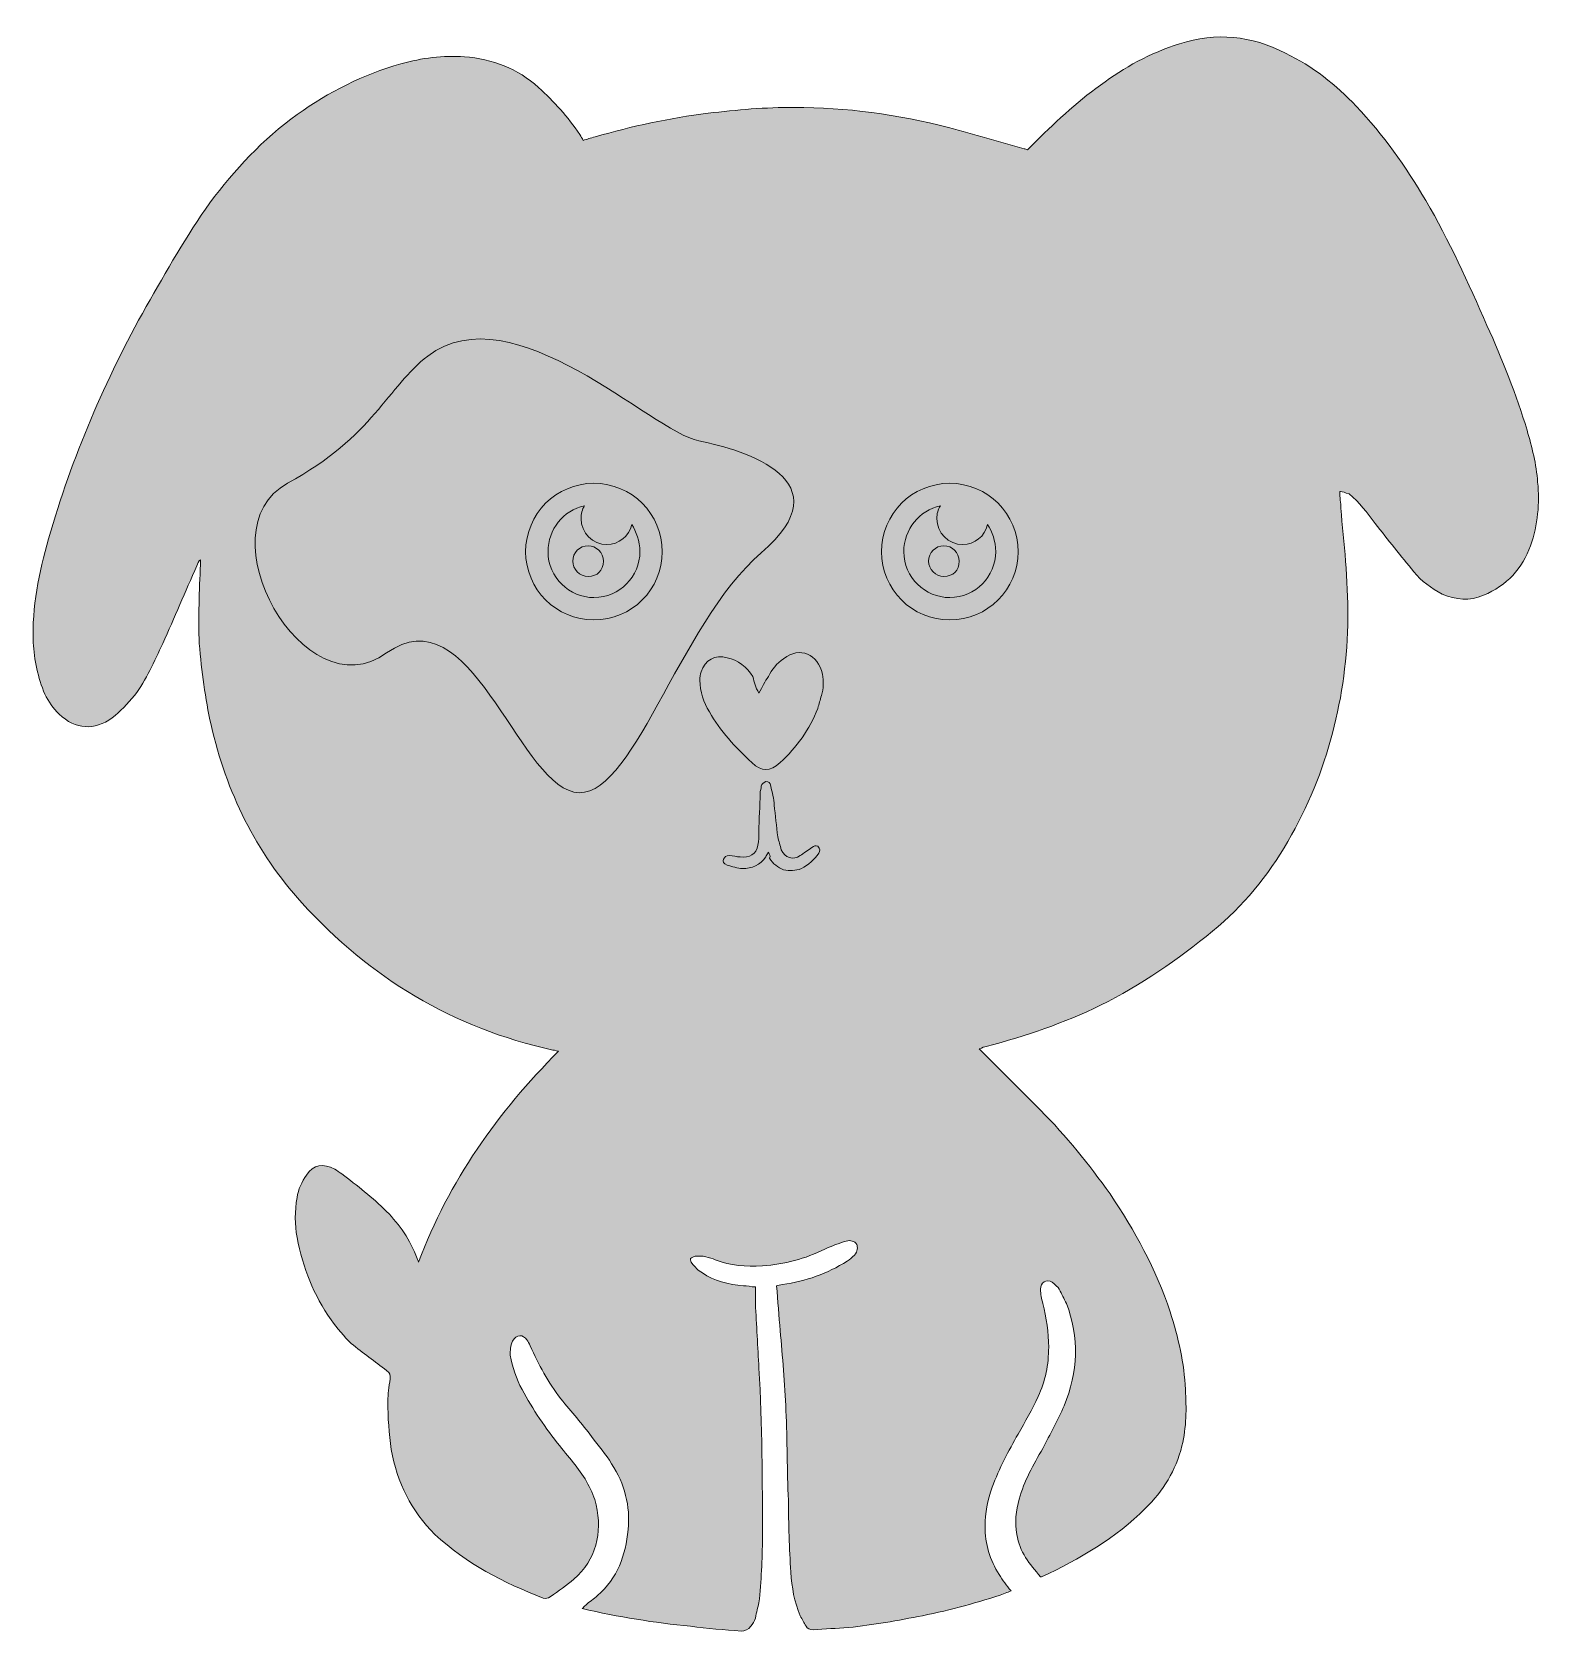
# Model space of a CAD drawing. Header units: inches. Extents: x 1.15 to 4.85, y 0.9 to 5.11.
# Drawn here: x 3.021 to 4.799, y 3.222 to 5.107 of the extents above; entities that cross this region are included whole.
import ezdxf

# ---------------------------------------------------------------- set-up
doc = ezdxf.new("R2010")
doc.units = ezdxf.units.IN
doc.header["$MEASUREMENT"] = 0
doc.layers.add('Calque 1', color=7, linetype='Continuous')

# ---------------------------------------------------------------- blocks, each defined once
blk = doc.blocks.new('block 9')
at = {"layer": 'Calque 1', "true_color": 0xb4b4b4}
h = blk.add_hatch(color=253, dxfattribs=at)
h.dxf.hatch_style = 2
edge = h.paths.add_edge_path()
edge.add_spline(control_points=[(4.5625, 4.5653), (4.5625, 4.5583), (4.5639, 4.5514), (4.5639, 4.5458), (4.5653, 4.525), (4.5681, 4.5042), (4.5694, 4.4833), (4.5708, 4.4611), (4.5722, 4.4389), (4.5722, 4.4167), (4.5708, 4.3236), (4.5486, 4.2347), (4.5014, 4.1528), (4.4778, 4.1125), (4.4486, 4.0764), (4.4125, 4.0472), (4.3722, 4.0139), (4.3278, 3.9833), (4.2806, 3.9597), (4.2375, 3.9389), (4.1931, 3.9236), (4.1458, 3.9111), (4.1431, 3.9111), (4.1417, 3.9097), (4.1375, 3.9083), (4.1403, 3.9056), (4.1417, 3.9042), (4.1431, 3.9028), (4.1653, 3.8806), (4.1875, 3.8583), (4.2097, 3.8361), (4.2403, 3.8056), (4.2667, 3.7722), (4.2917, 3.7375), (4.3208, 3.6944), (4.3458, 3.6486), (4.3625, 3.5986), (4.3722, 3.5681), (4.3792, 3.5375), (4.3806, 3.5069), (4.3819, 3.4847), (4.3819, 3.4625), (4.3764, 3.4403), (4.3694, 3.4111), (4.3542, 3.3875), (4.3333, 3.3667), (4.2986, 3.3319), (4.2556, 3.3069), (4.2111, 3.2861), (4.2111, 3.2861), (4.2097, 3.2861), (4.2097, 3.2861), (4.1972, 3.3014), (4.1847, 3.3153), (4.1819, 3.3361), (4.1792, 3.35), (4.1806, 3.3639), (4.1847, 3.3778), (4.1903, 3.3986), (4.2014, 3.4181), (4.2125, 3.4375), (4.2208, 3.4542), (4.2306, 3.4708), (4.2375, 3.4875), (4.2542, 3.5278), (4.2556, 3.5681), (4.2403, 3.6083), (4.2375, 3.6139), (4.2347, 3.6194), (4.2319, 3.625), (4.2306, 3.6278), (4.2264, 3.6306), (4.2236, 3.6333), (4.2167, 3.6375), (4.2097, 3.6333), (4.2097, 3.625), (4.2097, 3.6194), (4.2111, 3.6139), (4.2125, 3.6083), (4.2167, 3.5917), (4.2194, 3.5736), (4.2194, 3.5569), (4.2194, 3.5361), (4.2153, 3.5167), (4.2069, 3.4986), (4.2, 3.4833), (4.1917, 3.4694), (4.1833, 3.4542), (4.1722, 3.4347), (4.1611, 3.4139), (4.1528, 3.3917), (4.1472, 3.3764), (4.1444, 3.3611), (4.1444, 3.3458), (4.1444, 3.325), (4.15, 3.3056), (4.1611, 3.2889), (4.1653, 3.2819), (4.1694, 3.2764), (4.175, 3.2694), (4.1722, 3.2681), (4.1708, 3.2681), (4.1681, 3.2667), (4.1361, 3.2556), (4.1042, 3.2472), (4.0708, 3.2403), (4.0417, 3.2347), (4.0125, 3.2292), (3.9833, 3.2264), (3.9694, 3.225), (3.9556, 3.225), (3.9417, 3.2236), (3.9375, 3.2236), (3.9347, 3.225), (3.9333, 3.2278), (3.9306, 3.2319), (3.9292, 3.2361), (3.9264, 3.2403), (3.9194, 3.2569), (3.9167, 3.2736), (3.9153, 3.2917), (3.9139, 3.3194), (3.9125, 3.3486), (3.9125, 3.3764), (3.9111, 3.4111), (3.9111, 3.4472), (3.9097, 3.4819), (3.9083, 3.5139), (3.9056, 3.5458), (3.9028, 3.5764), (3.9014, 3.5931), (3.9, 3.6111), (3.8986, 3.6292), (3.9, 3.6292), (3.9028, 3.6306), (3.9056, 3.6306), (3.9333, 3.6347), (3.9583, 3.6431), (3.9819, 3.6583), (3.9847, 3.6597), (3.9875, 3.6625), (3.9903, 3.6653), (3.9944, 3.6694), (3.9944, 3.675), (3.9931, 3.6778), (3.9903, 3.6819), (3.9861, 3.6833), (3.9806, 3.6819), (3.9722, 3.6792), (3.9639, 3.6764), (3.9556, 3.6722), (3.9319, 3.6611), (3.9083, 3.6542), (3.8819, 3.6528), (3.8625, 3.6514), (3.8444, 3.6528), (3.8264, 3.6597), (3.8194, 3.6625), (3.8111, 3.6653), (3.8028, 3.6639), (3.8014, 3.6639), (3.7986, 3.6625), (3.7972, 3.6611), (3.7972, 3.6597), (3.7972, 3.6569), (3.7986, 3.6556), (3.8028, 3.6514), (3.8056, 3.6472), (3.8111, 3.6444), (3.825, 3.6347), (3.8417, 3.6306), (3.8597, 3.6292), (3.8639, 3.6292), (3.8681, 3.6278), (3.8736, 3.6278), (3.8736, 3.6208), (3.8736, 3.6153), (3.8736, 3.6083), (3.875, 3.5833), (3.8764, 3.5569), (3.8778, 3.5319), (3.8819, 3.4653), (3.8819, 3.3986), (3.8819, 3.3319), (3.8819, 3.3069), (3.8806, 3.2806), (3.8778, 3.2556), (3.8764, 3.25), (3.875, 3.2444), (3.8736, 3.2375), (3.8722, 3.2333), (3.8708, 3.2306), (3.8681, 3.2278), (3.8653, 3.2236), (3.8611, 3.2222), (3.8569, 3.2222), (3.8375, 3.2236), (3.8167, 3.225), (3.7972, 3.2278), (3.7542, 3.2319), (3.7125, 3.2389), (3.6694, 3.2486), (3.6708, 3.25), (3.6722, 3.2514), (3.6736, 3.2528), (3.6778, 3.2569), (3.6833, 3.2597), (3.6875, 3.2639), (3.7111, 3.2847), (3.7208, 3.3111), (3.7236, 3.3417), (3.7264, 3.3694), (3.7194, 3.3958), (3.7042, 3.4194), (3.6972, 3.4306), (3.6889, 3.4403), (3.6806, 3.4514), (3.6694, 3.4667), (3.6569, 3.4806), (3.6444, 3.4958), (3.6292, 3.5153), (3.6181, 3.5361), (3.6083, 3.5583), (3.6069, 3.5611), (3.6056, 3.5639), (3.6042, 3.5653), (3.6, 3.5722), (3.5917, 3.5722), (3.5875, 3.5639), (3.5847, 3.5583), (3.5847, 3.5528), (3.5847, 3.5472), (3.5875, 3.5333), (3.5917, 3.5194), (3.5986, 3.5069), (3.6111, 3.4833), (3.6264, 3.4611), (3.6431, 3.4403), (3.6486, 3.4333), (3.6556, 3.425), (3.6611, 3.4181), (3.6722, 3.4042), (3.6819, 3.3875), (3.6861, 3.3708), (3.6931, 3.3375), (3.6861, 3.3069), (3.6597, 3.2833), (3.6514, 3.2764), (3.6417, 3.2694), (3.6319, 3.2625), (3.6292, 3.2611), (3.6264, 3.2597), (3.6236, 3.2611), (3.5764, 3.2792), (3.5333, 3.3014), (3.4958, 3.3361), (3.4681, 3.3639), (3.4514, 3.3972), (3.4444, 3.4361), (3.4417, 3.4556), (3.4403, 3.4736), (3.4403, 3.4931), (3.4403, 3.5014), (3.4417, 3.5097), (3.4431, 3.5194), (3.4431, 3.5236), (3.4431, 3.5264), (3.4389, 3.5292), (3.425, 3.5403), (3.4111, 3.55), (3.3972, 3.5611), (3.3889, 3.5694), (3.3806, 3.5792), (3.3736, 3.5889), (3.3528, 3.6181), (3.3403, 3.65), (3.3333, 3.6861), (3.3306, 3.7014), (3.3306, 3.7167), (3.3333, 3.7333), (3.3347, 3.7431), (3.3389, 3.7514), (3.3444, 3.7597), (3.3528, 3.7722), (3.3639, 3.7736), (3.3778, 3.7667), (3.3806, 3.7653), (3.3833, 3.7625), (3.3861, 3.7611), (3.4042, 3.7472), (3.4222, 3.7333), (3.4389, 3.7167), (3.4542, 3.7014), (3.4667, 3.6833), (3.475, 3.6611), (3.475, 3.6597), (3.4764, 3.6597), (3.4764, 3.6569), (3.5125, 3.7528), (3.5694, 3.8333), (3.6417, 3.9056), (3.6403, 3.9056), (3.6375, 3.9069), (3.6347, 3.9069), (3.5167, 3.9333), (3.4194, 3.9917), (3.3389, 4.0806), (3.2847, 4.1403), (3.25, 4.2111), (3.2319, 4.2903), (3.225, 4.3222), (3.2208, 4.3528), (3.2181, 4.3861), (3.2167, 4.4167), (3.2181, 4.4486), (3.2194, 4.4792), (3.2194, 4.4806), (3.2194, 4.4819), (3.2194, 4.4847), (3.2167, 4.4833), (3.2167, 4.4806), (3.2153, 4.4778), (3.2014, 4.4472), (3.1889, 4.4167), (3.175, 4.3861), (3.1653, 4.3653), (3.1556, 4.3431), (3.1417, 4.325), (3.1333, 4.3153), (3.125, 4.3056), (3.1153, 4.2986), (3.0944, 4.2833), (3.0722, 4.2847), (3.0528, 4.3028), (3.0458, 4.3097), (3.0403, 4.3181), (3.0361, 4.3264), (3.0278, 4.3458), (3.0236, 4.3667), (3.0222, 4.3875), (3.0208, 4.4292), (3.0292, 4.4694), (3.0403, 4.5097), (3.0681, 4.6056), (3.1069, 4.6972), (3.1556, 4.7833), (3.1792, 4.825), (3.2028, 4.8667), (3.2306, 4.9056), (3.2597, 4.9444), (3.2931, 4.9806), (3.3333, 5.0097), (3.3708, 5.0361), (3.4111, 5.0569), (3.4556, 5.0694), (3.4806, 5.0764), (3.5056, 5.0792), (3.5306, 5.0778), (3.5639, 5.075), (3.5931, 5.0639), (3.6181, 5.0417), (3.6361, 5.025), (3.6528, 5.0069), (3.6667, 4.9861), (3.6681, 4.9833), (3.6694, 4.9819), (3.6708, 4.9792), (3.675, 4.9806), (3.6792, 4.9819), (3.6847, 4.9833), (3.7278, 4.9958), (3.7722, 5.0056), (3.8181, 5.0111), (3.8514, 5.0153), (3.8861, 5.0181), (3.9194, 5.0181), (3.9806, 5.0181), (4.0417, 5.0097), (4.1014, 4.9944), (4.1319, 4.9861), (4.1611, 4.9778), (4.1903, 4.9694), (4.1917, 4.9694), (4.1931, 4.9681), (4.1944, 4.9681), (4.1958, 4.9694), (4.1986, 4.9722), (4.2, 4.9736), (4.225, 4.9986), (4.2514, 5.0236), (4.2806, 5.0444), (4.3083, 5.0653), (4.3389, 5.0819), (4.3736, 5.0931), (4.4167, 5.1069), (4.4583, 5.1028), (4.4986, 5.0819), (4.5306, 5.0667), (4.5583, 5.0444), (4.5819, 5.0194), (4.6139, 4.9861), (4.6403, 4.9486), (4.6639, 4.9083), (4.6917, 4.8611), (4.7139, 4.8111), (4.7361, 4.7611), (4.7542, 4.7208), (4.7708, 4.6792), (4.7833, 4.6375), (4.7889, 4.6181), (4.7944, 4.5972), (4.7958, 4.5764), (4.7986, 4.5514), (4.7958, 4.5264), (4.7875, 4.5014), (4.7778, 4.475), (4.7597, 4.4542), (4.7319, 4.4431), (4.7153, 4.4361), (4.7, 4.4375), (4.6833, 4.4444), (4.6708, 4.4514), (4.6583, 4.4597), (4.65, 4.4708), (4.6347, 4.4889), (4.6194, 4.5083), (4.6042, 4.5278), (4.5944, 4.5403), (4.5861, 4.5528), (4.5736, 4.5625), (4.5681, 4.5639), (4.5667, 4.5653), (4.5625, 4.5653), (4.5639, 4.5653), (4.5639, 4.5653), (4.5625, 4.5653)], knot_values=[0, 0, 0, 0, 1, 1, 1, 2, 2, 2, 3, 3, 3, 4, 4, 4, 5, 5, 5, 6, 6, 6, 7, 7, 7, 8, 8, 8, 9, 9, 9, 10, 10, 10, 11, 11, 11, 12, 12, 12, 13, 13, 13, 14, 14, 14, 15, 15, 15, 16, 16, 16, 17, 17, 17, 18, 18, 18, 19, 19, 19, 20, 20, 20, 21, 21, 21, 22, 22, 22, 23, 23, 23, 24, 24, 24, 25, 25, 25, 26, 26, 26, 27, 27, 27, 28, 28, 28, 29, 29, 29, 30, 30, 30, 31, 31, 31, 32, 32, 32, 33, 33, 33, 34, 34, 34, 35, 35, 35, 36, 36, 36, 37, 37, 37, 38, 38, 38, 39, 39, 39, 40, 40, 40, 41, 41, 41, 42, 42, 42, 43, 43, 43, 44, 44, 44, 45, 45, 45, 46, 46, 46, 47, 47, 47, 48, 48, 48, 49, 49, 49, 50, 50, 50, 51, 51, 51, 52, 52, 52, 53, 53, 53, 54, 54, 54, 55, 55, 55, 56, 56, 56, 57, 57, 57, 58, 58, 58, 59, 59, 59, 60, 60, 60, 61, 61, 61, 62, 62, 62, 63, 63, 63, 64, 64, 64, 65, 65, 65, 66, 66, 66, 67, 67, 67, 68, 68, 68, 69, 69, 69, 70, 70, 70, 71, 71, 71, 72, 72, 72, 73, 73, 73, 74, 74, 74, 75, 75, 75, 76, 76, 76, 77, 77, 77, 78, 78, 78, 79, 79, 79, 80, 80, 80, 81, 81, 81, 82, 82, 82, 83, 83, 83, 84, 84, 84, 85, 85, 85, 86, 86, 86, 87, 87, 87, 88, 88, 88, 89, 89, 89, 90, 90, 90, 91, 91, 91, 92, 92, 92, 93, 93, 93, 94, 94, 94, 95, 95, 95, 96, 96, 96, 97, 97, 97, 98, 98, 98, 99, 99, 99, 100, 100, 100, 101, 101, 101, 102, 102, 102, 103, 103, 103, 104, 104, 104, 105, 105, 105, 106, 106, 106, 107, 107, 107, 108, 108, 108, 109, 109, 109, 110, 110, 110, 111, 111, 111, 112, 112, 112, 113, 113, 113, 114, 114, 114, 115, 115, 115, 116, 116, 116, 117, 117, 117, 118, 118, 118, 119, 119, 119, 120, 120, 120, 121, 121, 121, 122, 122, 122, 123, 123, 123, 124, 124, 124, 125, 125, 125, 126, 126, 126, 127, 127, 127, 128, 128, 128, 129, 129, 129, 130, 130, 130, 131, 131, 131, 132, 132, 132, 133, 133, 133, 134, 134, 134, 135, 135, 135, 136, 136, 136, 137, 137, 137, 138, 138, 138, 139, 139, 139, 140, 140, 140, 141, 141, 141, 142, 142, 142, 143, 143, 143, 144, 144, 144, 145, 145, 145, 145], degree=3, periodic=1)
at = {"layer": 'Calque 1', "lineweight": 0}
blk.add_open_spline([(4.5625, 4.5653), (4.5625, 4.5583), (4.5639, 4.5514), (4.5639, 4.5458), (4.5653, 4.525), (4.5681, 4.5042), (4.5694, 4.4833), (4.5708, 4.4611), (4.5722, 4.4389), (4.5722, 4.4167), (4.5708, 4.3236), (4.5486, 4.2347), (4.5014, 4.1528), (4.4778, 4.1125), (4.4486, 4.0764), (4.4125, 4.0472), (4.3722, 4.0139), (4.3278, 3.9833), (4.2806, 3.9597), (4.2375, 3.9389), (4.1931, 3.9236), (4.1458, 3.9111), (4.1431, 3.9111), (4.1417, 3.9097), (4.1375, 3.9083), (4.1403, 3.9056), (4.1417, 3.9042), (4.1431, 3.9028), (4.1653, 3.8806), (4.1875, 3.8583), (4.2097, 3.8361), (4.2403, 3.8056), (4.2667, 3.7722), (4.2917, 3.7375), (4.3208, 3.6944), (4.3458, 3.6486), (4.3625, 3.5986), (4.3722, 3.5681), (4.3792, 3.5375), (4.3806, 3.5069), (4.3819, 3.4847), (4.3819, 3.4625), (4.3764, 3.4403), (4.3694, 3.4111), (4.3542, 3.3875), (4.3333, 3.3667), (4.2986, 3.3319), (4.2556, 3.3069), (4.2111, 3.2861), (4.2111, 3.2861), (4.2097, 3.2861), (4.2097, 3.2861), (4.1972, 3.3014), (4.1847, 3.3153), (4.1819, 3.3361), (4.1792, 3.35), (4.1806, 3.3639), (4.1847, 3.3778), (4.1903, 3.3986), (4.2014, 3.4181), (4.2125, 3.4375), (4.2208, 3.4542), (4.2306, 3.4708), (4.2375, 3.4875), (4.2542, 3.5278), (4.2556, 3.5681), (4.2403, 3.6083), (4.2375, 3.6139), (4.2347, 3.6194), (4.2319, 3.625), (4.2306, 3.6278), (4.2264, 3.6306), (4.2236, 3.6333), (4.2167, 3.6375), (4.2097, 3.6333), (4.2097, 3.625), (4.2097, 3.6194), (4.2111, 3.6139), (4.2125, 3.6083), (4.2167, 3.5917), (4.2194, 3.5736), (4.2194, 3.5569), (4.2194, 3.5361), (4.2153, 3.5167), (4.2069, 3.4986), (4.2, 3.4833), (4.1917, 3.4694), (4.1833, 3.4542), (4.1722, 3.4347), (4.1611, 3.4139), (4.1528, 3.3917), (4.1472, 3.3764), (4.1444, 3.3611), (4.1444, 3.3458), (4.1444, 3.325), (4.15, 3.3056), (4.1611, 3.2889), (4.1653, 3.2819), (4.1694, 3.2764), (4.175, 3.2694), (4.1722, 3.2681), (4.1708, 3.2681), (4.1681, 3.2667), (4.1361, 3.2556), (4.1042, 3.2472), (4.0708, 3.2403), (4.0417, 3.2347), (4.0125, 3.2292), (3.9833, 3.2264), (3.9694, 3.225), (3.9556, 3.225), (3.9417, 3.2236), (3.9375, 3.2236), (3.9347, 3.225), (3.9333, 3.2278), (3.9306, 3.2319), (3.9292, 3.2361), (3.9264, 3.2403), (3.9194, 3.2569), (3.9167, 3.2736), (3.9153, 3.2917), (3.9139, 3.3194), (3.9125, 3.3486), (3.9125, 3.3764), (3.9111, 3.4111), (3.9111, 3.4472), (3.9097, 3.4819), (3.9083, 3.5139), (3.9056, 3.5458), (3.9028, 3.5764), (3.9014, 3.5931), (3.9, 3.6111), (3.8986, 3.6292), (3.9, 3.6292), (3.9028, 3.6306), (3.9056, 3.6306), (3.9333, 3.6347), (3.9583, 3.6431), (3.9819, 3.6583), (3.9847, 3.6597), (3.9875, 3.6625), (3.9903, 3.6653), (3.9944, 3.6694), (3.9944, 3.675), (3.9931, 3.6778), (3.9903, 3.6819), (3.9861, 3.6833), (3.9806, 3.6819), (3.9722, 3.6792), (3.9639, 3.6764), (3.9556, 3.6722), (3.9319, 3.6611), (3.9083, 3.6542), (3.8819, 3.6528), (3.8625, 3.6514), (3.8444, 3.6528), (3.8264, 3.6597), (3.8194, 3.6625), (3.8111, 3.6653), (3.8028, 3.6639), (3.8014, 3.6639), (3.7986, 3.6625), (3.7972, 3.6611), (3.7972, 3.6597), (3.7972, 3.6569), (3.7986, 3.6556), (3.8028, 3.6514), (3.8056, 3.6472), (3.8111, 3.6444), (3.825, 3.6347), (3.8417, 3.6306), (3.8597, 3.6292), (3.8639, 3.6292), (3.8681, 3.6278), (3.8736, 3.6278), (3.8736, 3.6208), (3.8736, 3.6153), (3.8736, 3.6083), (3.875, 3.5833), (3.8764, 3.5569), (3.8778, 3.5319), (3.8819, 3.4653), (3.8819, 3.3986), (3.8819, 3.3319), (3.8819, 3.3069), (3.8806, 3.2806), (3.8778, 3.2556), (3.8764, 3.25), (3.875, 3.2444), (3.8736, 3.2375), (3.8722, 3.2333), (3.8708, 3.2306), (3.8681, 3.2278), (3.8653, 3.2236), (3.8611, 3.2222), (3.8569, 3.2222), (3.8375, 3.2236), (3.8167, 3.225), (3.7972, 3.2278), (3.7542, 3.2319), (3.7125, 3.2389), (3.6694, 3.2486), (3.6708, 3.25), (3.6722, 3.2514), (3.6736, 3.2528), (3.6778, 3.2569), (3.6833, 3.2597), (3.6875, 3.2639), (3.7111, 3.2847), (3.7208, 3.3111), (3.7236, 3.3417), (3.7264, 3.3694), (3.7194, 3.3958), (3.7042, 3.4194), (3.6972, 3.4306), (3.6889, 3.4403), (3.6806, 3.4514), (3.6694, 3.4667), (3.6569, 3.4806), (3.6444, 3.4958), (3.6292, 3.5153), (3.6181, 3.5361), (3.6083, 3.5583), (3.6069, 3.5611), (3.6056, 3.5639), (3.6042, 3.5653), (3.6, 3.5722), (3.5917, 3.5722), (3.5875, 3.5639), (3.5847, 3.5583), (3.5847, 3.5528), (3.5847, 3.5472), (3.5875, 3.5333), (3.5917, 3.5194), (3.5986, 3.5069), (3.6111, 3.4833), (3.6264, 3.4611), (3.6431, 3.4403), (3.6486, 3.4333), (3.6556, 3.425), (3.6611, 3.4181), (3.6722, 3.4042), (3.6819, 3.3875), (3.6861, 3.3708), (3.6931, 3.3375), (3.6861, 3.3069), (3.6597, 3.2833), (3.6514, 3.2764), (3.6417, 3.2694), (3.6319, 3.2625), (3.6292, 3.2611), (3.6264, 3.2597), (3.6236, 3.2611), (3.5764, 3.2792), (3.5333, 3.3014), (3.4958, 3.3361), (3.4681, 3.3639), (3.4514, 3.3972), (3.4444, 3.4361), (3.4417, 3.4556), (3.4403, 3.4736), (3.4403, 3.4931), (3.4403, 3.5014), (3.4417, 3.5097), (3.4431, 3.5194), (3.4431, 3.5236), (3.4431, 3.5264), (3.4389, 3.5292), (3.425, 3.5403), (3.4111, 3.55), (3.3972, 3.5611), (3.3889, 3.5694), (3.3806, 3.5792), (3.3736, 3.5889), (3.3528, 3.6181), (3.3403, 3.65), (3.3333, 3.6861), (3.3306, 3.7014), (3.3306, 3.7167), (3.3333, 3.7333), (3.3347, 3.7431), (3.3389, 3.7514), (3.3444, 3.7597), (3.3528, 3.7722), (3.3639, 3.7736), (3.3778, 3.7667), (3.3806, 3.7653), (3.3833, 3.7625), (3.3861, 3.7611), (3.4042, 3.7472), (3.4222, 3.7333), (3.4389, 3.7167), (3.4542, 3.7014), (3.4667, 3.6833), (3.475, 3.6611), (3.475, 3.6597), (3.4764, 3.6597), (3.4764, 3.6569), (3.5125, 3.7528), (3.5694, 3.8333), (3.6417, 3.9056), (3.6403, 3.9056), (3.6375, 3.9069), (3.6347, 3.9069), (3.5167, 3.9333), (3.4194, 3.9917), (3.3389, 4.0806), (3.2847, 4.1403), (3.25, 4.2111), (3.2319, 4.2903), (3.225, 4.3222), (3.2208, 4.3528), (3.2181, 4.3861), (3.2167, 4.4167), (3.2181, 4.4486), (3.2194, 4.4792), (3.2194, 4.4806), (3.2194, 4.4819), (3.2194, 4.4847), (3.2167, 4.4833), (3.2167, 4.4806), (3.2153, 4.4778), (3.2014, 4.4472), (3.1889, 4.4167), (3.175, 4.3861), (3.1653, 4.3653), (3.1556, 4.3431), (3.1417, 4.325), (3.1333, 4.3153), (3.125, 4.3056), (3.1153, 4.2986), (3.0944, 4.2833), (3.0722, 4.2847), (3.0528, 4.3028), (3.0458, 4.3097), (3.0403, 4.3181), (3.0361, 4.3264), (3.0278, 4.3458), (3.0236, 4.3667), (3.0222, 4.3875), (3.0208, 4.4292), (3.0292, 4.4694), (3.0403, 4.5097), (3.0681, 4.6056), (3.1069, 4.6972), (3.1556, 4.7833), (3.1792, 4.825), (3.2028, 4.8667), (3.2306, 4.9056), (3.2597, 4.9444), (3.2931, 4.9806), (3.3333, 5.0097), (3.3708, 5.0361), (3.4111, 5.0569), (3.4556, 5.0694), (3.4806, 5.0764), (3.5056, 5.0792), (3.5306, 5.0778), (3.5639, 5.075), (3.5931, 5.0639), (3.6181, 5.0417), (3.6361, 5.025), (3.6528, 5.0069), (3.6667, 4.9861), (3.6681, 4.9833), (3.6694, 4.9819), (3.6708, 4.9792), (3.675, 4.9806), (3.6792, 4.9819), (3.6847, 4.9833), (3.7278, 4.9958), (3.7722, 5.0056), (3.8181, 5.0111), (3.8514, 5.0153), (3.8861, 5.0181), (3.9194, 5.0181), (3.9806, 5.0181), (4.0417, 5.0097), (4.1014, 4.9944), (4.1319, 4.9861), (4.1611, 4.9778), (4.1903, 4.9694), (4.1917, 4.9694), (4.1931, 4.9681), (4.1944, 4.9681), (4.1958, 4.9694), (4.1986, 4.9722), (4.2, 4.9736), (4.225, 4.9986), (4.2514, 5.0236), (4.2806, 5.0444), (4.3083, 5.0653), (4.3389, 5.0819), (4.3736, 5.0931), (4.4167, 5.1069), (4.4583, 5.1028), (4.4986, 5.0819), (4.5306, 5.0667), (4.5583, 5.0444), (4.5819, 5.0194), (4.6139, 4.9861), (4.6403, 4.9486), (4.6639, 4.9083), (4.6917, 4.8611), (4.7139, 4.8111), (4.7361, 4.7611), (4.7542, 4.7208), (4.7708, 4.6792), (4.7833, 4.6375), (4.7889, 4.6181), (4.7944, 4.5972), (4.7958, 4.5764), (4.7986, 4.5514), (4.7958, 4.5264), (4.7875, 4.5014), (4.7778, 4.475), (4.7597, 4.4542), (4.7319, 4.4431), (4.7153, 4.4361), (4.7, 4.4375), (4.6833, 4.4444), (4.6708, 4.4514), (4.6583, 4.4597), (4.65, 4.4708), (4.6347, 4.4889), (4.6194, 4.5083), (4.6042, 4.5278), (4.5944, 4.5403), (4.5861, 4.5528), (4.5736, 4.5625), (4.5681, 4.5639), (4.5667, 4.5653), (4.5625, 4.5653), (4.5639, 4.5653), (4.5639, 4.5653), (4.5625, 4.5653)], degree=3, knots=[0, 0, 0, 0, 1, 1, 1, 2, 2, 2, 3, 3, 3, 4, 4, 4, 5, 5, 5, 6, 6, 6, 7, 7, 7, 8, 8, 8, 9, 9, 9, 10, 10, 10, 11, 11, 11, 12, 12, 12, 13, 13, 13, 14, 14, 14, 15, 15, 15, 16, 16, 16, 17, 17, 17, 18, 18, 18, 19, 19, 19, 20, 20, 20, 21, 21, 21, 22, 22, 22, 23, 23, 23, 24, 24, 24, 25, 25, 25, 26, 26, 26, 27, 27, 27, 28, 28, 28, 29, 29, 29, 30, 30, 30, 31, 31, 31, 32, 32, 32, 33, 33, 33, 34, 34, 34, 35, 35, 35, 36, 36, 36, 37, 37, 37, 38, 38, 38, 39, 39, 39, 40, 40, 40, 41, 41, 41, 42, 42, 42, 43, 43, 43, 44, 44, 44, 45, 45, 45, 46, 46, 46, 47, 47, 47, 48, 48, 48, 49, 49, 49, 50, 50, 50, 51, 51, 51, 52, 52, 52, 53, 53, 53, 54, 54, 54, 55, 55, 55, 56, 56, 56, 57, 57, 57, 58, 58, 58, 59, 59, 59, 60, 60, 60, 61, 61, 61, 62, 62, 62, 63, 63, 63, 64, 64, 64, 65, 65, 65, 66, 66, 66, 67, 67, 67, 68, 68, 68, 69, 69, 69, 70, 70, 70, 71, 71, 71, 72, 72, 72, 73, 73, 73, 74, 74, 74, 75, 75, 75, 76, 76, 76, 77, 77, 77, 78, 78, 78, 79, 79, 79, 80, 80, 80, 81, 81, 81, 82, 82, 82, 83, 83, 83, 84, 84, 84, 85, 85, 85, 86, 86, 86, 87, 87, 87, 88, 88, 88, 89, 89, 89, 90, 90, 90, 91, 91, 91, 92, 92, 92, 93, 93, 93, 94, 94, 94, 95, 95, 95, 96, 96, 96, 97, 97, 97, 98, 98, 98, 99, 99, 99, 100, 100, 100, 101, 101, 101, 102, 102, 102, 103, 103, 103, 104, 104, 104, 105, 105, 105, 106, 106, 106, 107, 107, 107, 108, 108, 108, 109, 109, 109, 110, 110, 110, 111, 111, 111, 112, 112, 112, 113, 113, 113, 114, 114, 114, 115, 115, 115, 116, 116, 116, 117, 117, 117, 118, 118, 118, 119, 119, 119, 120, 120, 120, 121, 121, 121, 122, 122, 122, 123, 123, 123, 124, 124, 124, 125, 125, 125, 126, 126, 126, 127, 127, 127, 128, 128, 128, 129, 129, 129, 130, 130, 130, 131, 131, 131, 132, 132, 132, 133, 133, 133, 134, 134, 134, 135, 135, 135, 136, 136, 136, 137, 137, 137, 138, 138, 138, 139, 139, 139, 140, 140, 140, 141, 141, 141, 142, 142, 142, 143, 143, 143, 144, 144, 144, 145, 145, 145, 145], dxfattribs=at)
blk = doc.blocks.new('block 11')
at = {"layer": 'Calque 1', "true_color": 0xf2f2f2}
h = blk.add_hatch(color=7, dxfattribs=at)
h.dxf.hatch_style = 2
edge = h.paths.add_edge_path()
edge.add_spline(control_points=[(3.6833, 4.575), (3.7278, 4.575), (3.7639, 4.5389), (3.7639, 4.4944), (3.7639, 4.45), (3.7278, 4.4139), (3.6833, 4.4139), (3.6388, 4.4139), (3.6028, 4.45), (3.6028, 4.4944), (3.6028, 4.5389), (3.6388, 4.575), (3.6833, 4.575)], knot_values=[0, 0, 0, 0, 1, 1, 1, 2, 2, 2, 3, 3, 3, 4, 4, 4, 4], degree=3, periodic=1)
at = {"layer": 'Calque 1', "true_color": 0x1b1b1b}
h = blk.add_hatch(color=179, dxfattribs=at)
h.dxf.hatch_style = 2
edge = h.paths.add_edge_path()
edge.add_spline(control_points=[(3.7278, 4.5264), (3.725, 4.5125), (3.7125, 4.5028), (3.6986, 4.5028), (3.6819, 4.5028), (3.6681, 4.5167), (3.6681, 4.5333), (3.6681, 4.5389), (3.6694, 4.5444), (3.6722, 4.5486), (3.6472, 4.5431), (3.6292, 4.5208), (3.6292, 4.4944), (3.6292, 4.4639), (3.6542, 4.4403), (3.6833, 4.4403), (3.7139, 4.4403), (3.7375, 4.4653), (3.7375, 4.4944), (3.7375, 4.5069), (3.7333, 4.5181), (3.7278, 4.5264)], knot_values=[0, 0, 0, 0, 1, 1, 1, 2, 2, 2, 3, 3, 3, 4, 4, 4, 5, 5, 5, 6, 6, 6, 7, 7, 7, 7], degree=3, periodic=1)
edge = h.paths.add_edge_path()
edge.add_spline(control_points=[(3.6764, 4.4653), (3.6667, 4.4653), (3.6583, 4.4736), (3.6583, 4.4833), (3.6583, 4.4931), (3.6667, 4.5014), (3.6764, 4.5014), (3.6861, 4.5014), (3.6944, 4.4931), (3.6944, 4.4833), (3.6944, 4.4722), (3.6875, 4.4653), (3.6764, 4.4653)], knot_values=[0, 0, 0, 0, 1, 1, 1, 2, 2, 2, 3, 3, 3, 4, 4, 4, 4], degree=3, periodic=1)
at = {"layer": 'Calque 1', "lineweight": 0}
for points, knots in [([(3.6833, 4.575), (3.7278, 4.575), (3.7639, 4.5389), (3.7639, 4.4944), (3.7639, 4.45), (3.7278, 4.4139), (3.6833, 4.4139), (3.6388, 4.4139), (3.6028, 4.45), (3.6028, 4.4944), (3.6028, 4.5389), (3.6388, 4.575), (3.6833, 4.575)], [0, 0, 0, 0, 1, 1, 1, 2, 2, 2, 3, 3, 3, 4, 4, 4, 4]), ([(3.7278, 4.5264), (3.725, 4.5125), (3.7125, 4.5028), (3.6986, 4.5028), (3.6819, 4.5028), (3.6681, 4.5167), (3.6681, 4.5333), (3.6681, 4.5389), (3.6694, 4.5444), (3.6722, 4.5486), (3.6472, 4.5431), (3.6292, 4.5208), (3.6292, 4.4944), (3.6292, 4.4639), (3.6542, 4.4403), (3.6833, 4.4403), (3.7139, 4.4403), (3.7375, 4.4653), (3.7375, 4.4944), (3.7375, 4.5069), (3.7333, 4.5181), (3.7278, 4.5264)], [0, 0, 0, 0, 1, 1, 1, 2, 2, 2, 3, 3, 3, 4, 4, 4, 5, 5, 5, 6, 6, 6, 7, 7, 7, 7]), ([(3.6764, 4.4653), (3.6667, 4.4653), (3.6583, 4.4736), (3.6583, 4.4833), (3.6583, 4.4931), (3.6667, 4.5014), (3.6764, 4.5014), (3.6861, 4.5014), (3.6944, 4.4931), (3.6944, 4.4833), (3.6944, 4.4722), (3.6875, 4.4653), (3.6764, 4.4653)], [0, 0, 0, 0, 1, 1, 1, 2, 2, 2, 3, 3, 3, 4, 4, 4, 4])]:
    blk.add_open_spline(points, degree=3, knots=knots, dxfattribs=at)
blk = doc.blocks.new('block 12')
at = {"layer": 'Calque 1', "true_color": 0xf2f2f2}
h = blk.add_hatch(color=7, dxfattribs=at)
h.dxf.hatch_style = 2
edge = h.paths.add_edge_path()
edge.add_spline(control_points=[(4.1028, 4.575), (4.1473, 4.575), (4.1833, 4.5389), (4.1833, 4.4944), (4.1833, 4.45), (4.1473, 4.4139), (4.1028, 4.4139), (4.0583, 4.4139), (4.0222, 4.45), (4.0222, 4.4944), (4.0222, 4.5389), (4.0583, 4.575), (4.1028, 4.575)], knot_values=[0, 0, 0, 0, 1, 1, 1, 2, 2, 2, 3, 3, 3, 4, 4, 4, 4], degree=3, periodic=1)
at = {"layer": 'Calque 1', "true_color": 0x1b1b1b}
h = blk.add_hatch(color=179, dxfattribs=at)
h.dxf.hatch_style = 2
edge = h.paths.add_edge_path()
edge.add_spline(control_points=[(4.1472, 4.5264), (4.1444, 4.5125), (4.1319, 4.5028), (4.1181, 4.5028), (4.1014, 4.5028), (4.0875, 4.5167), (4.0875, 4.5333), (4.0875, 4.5389), (4.0889, 4.5444), (4.0917, 4.5486), (4.0667, 4.5431), (4.0486, 4.5208), (4.0486, 4.4944), (4.0486, 4.4639), (4.0736, 4.4403), (4.1028, 4.4403), (4.1333, 4.4403), (4.1569, 4.4653), (4.1569, 4.4944), (4.1569, 4.5069), (4.1528, 4.5181), (4.1472, 4.5264)], knot_values=[0, 0, 0, 0, 1, 1, 1, 2, 2, 2, 3, 3, 3, 4, 4, 4, 5, 5, 5, 6, 6, 6, 7, 7, 7, 7], degree=3, periodic=1)
edge = h.paths.add_edge_path()
edge.add_spline(control_points=[(4.0958, 4.4653), (4.0861, 4.4653), (4.0778, 4.4736), (4.0778, 4.4833), (4.0778, 4.4931), (4.0861, 4.5014), (4.0958, 4.5014), (4.1056, 4.5014), (4.1139, 4.4931), (4.1139, 4.4833), (4.1139, 4.4722), (4.1069, 4.4653), (4.0958, 4.4653)], knot_values=[0, 0, 0, 0, 1, 1, 1, 2, 2, 2, 3, 3, 3, 4, 4, 4, 4], degree=3, periodic=1)
at = {"layer": 'Calque 1', "lineweight": 0}
for points, knots in [([(4.1028, 4.575), (4.1473, 4.575), (4.1833, 4.5389), (4.1833, 4.4944), (4.1833, 4.45), (4.1473, 4.4139), (4.1028, 4.4139), (4.0583, 4.4139), (4.0222, 4.45), (4.0222, 4.4944), (4.0222, 4.5389), (4.0583, 4.575), (4.1028, 4.575)], [0, 0, 0, 0, 1, 1, 1, 2, 2, 2, 3, 3, 3, 4, 4, 4, 4]), ([(4.1472, 4.5264), (4.1444, 4.5125), (4.1319, 4.5028), (4.1181, 4.5028), (4.1014, 4.5028), (4.0875, 4.5167), (4.0875, 4.5333), (4.0875, 4.5389), (4.0889, 4.5444), (4.0917, 4.5486), (4.0667, 4.5431), (4.0486, 4.5208), (4.0486, 4.4944), (4.0486, 4.4639), (4.0736, 4.4403), (4.1028, 4.4403), (4.1333, 4.4403), (4.1569, 4.4653), (4.1569, 4.4944), (4.1569, 4.5069), (4.1528, 4.5181), (4.1472, 4.5264)], [0, 0, 0, 0, 1, 1, 1, 2, 2, 2, 3, 3, 3, 4, 4, 4, 5, 5, 5, 6, 6, 6, 7, 7, 7, 7]), ([(4.0958, 4.4653), (4.0861, 4.4653), (4.0778, 4.4736), (4.0778, 4.4833), (4.0778, 4.4931), (4.0861, 4.5014), (4.0958, 4.5014), (4.1056, 4.5014), (4.1139, 4.4931), (4.1139, 4.4833), (4.1139, 4.4722), (4.1069, 4.4653), (4.0958, 4.4653)], [0, 0, 0, 0, 1, 1, 1, 2, 2, 2, 3, 3, 3, 4, 4, 4, 4])]:
    blk.add_open_spline(points, degree=3, knots=knots, dxfattribs=at)
blk = doc.blocks.new('block 10')
at = {"layer": 'Calque 1'}
for name in ['block 11', 'block 12']:
    blk.add_blockref(name, (0, 0), dxfattribs=at)
blk = doc.blocks.new('block 8')
at = {"layer": 'Calque 1', "true_color": 0x676767}
h = blk.add_hatch(color=251, dxfattribs=at)
h.dxf.hatch_style = 2
edge = h.paths.add_edge_path()
edge.add_spline(control_points=[(3.4875, 4.725), (3.5875, 4.8014), (3.7514, 4.6361), (3.8069, 4.625), (3.8625, 4.6139), (3.9792, 4.5778), (3.8806, 4.4931), (3.7819, 4.4083), (3.7278, 4.1958), (3.6597, 4.2111), (3.5917, 4.2264), (3.5375, 4.4458), (3.4389, 4.375), (3.3417, 4.3042), (3.2208, 4.5194), (3.3222, 4.575), (3.4236, 4.6306), (3.4403, 4.6889), (3.4875, 4.725)], knot_values=[0, 0, 0, 0, 1, 1, 1, 2, 2, 2, 3, 3, 3, 4, 4, 4, 5, 5, 5, 6, 6, 6, 6], degree=3, periodic=1)
at = {"layer": 'Calque 1', "true_color": 0xa5606f}
h = blk.add_hatch(color=25, dxfattribs=at)
h.dxf.hatch_style = 2
edge = h.paths.add_edge_path()
edge.add_spline(control_points=[(3.8778, 4.3278), (3.8819, 4.3347), (3.8847, 4.3417), (3.8889, 4.3472), (3.8931, 4.3556), (3.8986, 4.3625), (3.9069, 4.3681), (3.9264, 4.3833), (3.9472, 4.3736), (3.9528, 4.35), (3.9542, 4.3417), (3.9542, 4.3333), (3.9514, 4.325), (3.95, 4.3194), (3.9486, 4.3153), (3.9472, 4.3097), (3.9375, 4.2847), (3.9222, 4.2639), (3.9028, 4.2458), (3.8903, 4.2347), (3.8819, 4.2347), (3.8694, 4.2458), (3.85, 4.2639), (3.8319, 4.2833), (3.8194, 4.3056), (3.8125, 4.3167), (3.8083, 4.3292), (3.8083, 4.3431), (3.8083, 4.3458), (3.8083, 4.35), (3.8097, 4.3528), (3.8139, 4.3667), (3.8264, 4.3736), (3.8403, 4.3694), (3.8528, 4.3667), (3.8639, 4.3583), (3.8708, 4.3472), (3.8722, 4.3403), (3.8736, 4.3347), (3.8778, 4.3278)], knot_values=[0, 0, 0, 0, 1, 1, 1, 2, 2, 2, 3, 3, 3, 4, 4, 4, 5, 5, 5, 6, 6, 6, 7, 7, 7, 8, 8, 8, 9, 9, 9, 10, 10, 10, 11, 11, 11, 12, 12, 12, 13, 13, 13, 13], degree=3, periodic=1)
at = {"layer": 'Calque 1', "lineweight": 0}
for points, knots in [([(3.4875, 4.725), (3.5875, 4.8014), (3.7514, 4.6361), (3.8069, 4.625), (3.8625, 4.6139), (3.9792, 4.5778), (3.8806, 4.4931), (3.7819, 4.4083), (3.7278, 4.1958), (3.6597, 4.2111), (3.5917, 4.2264), (3.5375, 4.4458), (3.4389, 4.375), (3.3417, 4.3042), (3.2208, 4.5194), (3.3222, 4.575), (3.4236, 4.6306), (3.4403, 4.6889), (3.4875, 4.725)], [0, 0, 0, 0, 1, 1, 1, 2, 2, 2, 3, 3, 3, 4, 4, 4, 5, 5, 5, 6, 6, 6, 6]), ([(3.8778, 4.3278), (3.8819, 4.3347), (3.8847, 4.3417), (3.8889, 4.3472), (3.8931, 4.3556), (3.8986, 4.3625), (3.9069, 4.3681), (3.9264, 4.3833), (3.9472, 4.3736), (3.9528, 4.35), (3.9542, 4.3417), (3.9542, 4.3333), (3.9514, 4.325), (3.95, 4.3194), (3.9486, 4.3153), (3.9472, 4.3097), (3.9375, 4.2847), (3.9222, 4.2639), (3.9028, 4.2458), (3.8903, 4.2347), (3.8819, 4.2347), (3.8694, 4.2458), (3.85, 4.2639), (3.8319, 4.2833), (3.8194, 4.3056), (3.8125, 4.3167), (3.8083, 4.3292), (3.8083, 4.3431), (3.8083, 4.3458), (3.8083, 4.35), (3.8097, 4.3528), (3.8139, 4.3667), (3.8264, 4.3736), (3.8403, 4.3694), (3.8528, 4.3667), (3.8639, 4.3583), (3.8708, 4.3472), (3.8722, 4.3403), (3.8736, 4.3347), (3.8778, 4.3278)], [0, 0, 0, 0, 1, 1, 1, 2, 2, 2, 3, 3, 3, 4, 4, 4, 5, 5, 5, 6, 6, 6, 7, 7, 7, 8, 8, 8, 9, 9, 9, 10, 10, 10, 11, 11, 11, 12, 12, 12, 13, 13, 13, 13]), ([(3.8889, 4.1403), (3.8875, 4.1375), (3.8861, 4.1361), (3.8861, 4.1347), (3.8792, 4.125), (3.8694, 4.1208), (3.8583, 4.1208), (3.8528, 4.1208), (3.8458, 4.1236), (3.8403, 4.125), (3.8361, 4.1264), (3.8347, 4.1292), (3.8361, 4.1319), (3.8375, 4.1347), (3.8389, 4.1361), (3.8431, 4.1361), (3.8472, 4.1361), (3.8514, 4.1347), (3.8556, 4.1347), (3.8667, 4.1333), (3.875, 4.1375), (3.8764, 4.1486), (3.8778, 4.1542), (3.8778, 4.1583), (3.8778, 4.1639), (3.8778, 4.1792), (3.8792, 4.1944), (3.8792, 4.2097), (3.8792, 4.2125), (3.8806, 4.2153), (3.8806, 4.2181), (3.8806, 4.2208), (3.8833, 4.2222), (3.8861, 4.2236), (3.8889, 4.2236), (3.8917, 4.2222), (3.8917, 4.2181), (3.8931, 4.2111), (3.8958, 4.2028), (3.8958, 4.1958), (3.8972, 4.1833), (3.8986, 4.1708), (3.9, 4.1583), (3.9014, 4.1528), (3.9028, 4.1486), (3.9042, 4.1431), (3.9083, 4.1333), (3.9181, 4.1306), (3.9264, 4.1361), (3.9306, 4.1389), (3.9361, 4.1431), (3.9403, 4.1458), (3.9431, 4.1472), (3.9444, 4.1486), (3.9472, 4.1472), (3.95, 4.1444), (3.95, 4.1417), (3.9486, 4.1389), (3.9431, 4.1319), (3.9361, 4.125), (3.9278, 4.1208), (3.9208, 4.1181), (3.9139, 4.1181), (3.9069, 4.1194), (3.9, 4.1222), (3.8944, 4.1264), (3.8903, 4.1333), (3.8917, 4.1361), (3.8903, 4.1375), (3.8889, 4.1403)], [0, 0, 0, 0, 1, 1, 1, 2, 2, 2, 3, 3, 3, 4, 4, 4, 5, 5, 5, 6, 6, 6, 7, 7, 7, 8, 8, 8, 9, 9, 9, 10, 10, 10, 11, 11, 11, 12, 12, 12, 13, 13, 13, 14, 14, 14, 15, 15, 15, 16, 16, 16, 17, 17, 17, 18, 18, 18, 19, 19, 19, 20, 20, 20, 21, 21, 21, 22, 22, 22, 23, 23, 23, 23])]:
    blk.add_open_spline(points, degree=3, knots=knots, dxfattribs=at)
at = {"layer": 'Calque 1'}
for name in ['block 9', 'block 10']:
    blk.add_blockref(name, (0, 0), dxfattribs=at)
blk = doc.blocks.new('block 2')
at = {"layer": 'Calque 1'}
blk.add_blockref('block 8', (0, 0), dxfattribs=at)

msp = doc.modelspace()

# ---------------------------------------------------------------- block references
at = {"layer": 'Calque 1'}
msp.add_blockref('block 2', (0, 0), dxfattribs=at)

doc.saveas('drawing.dxf')
